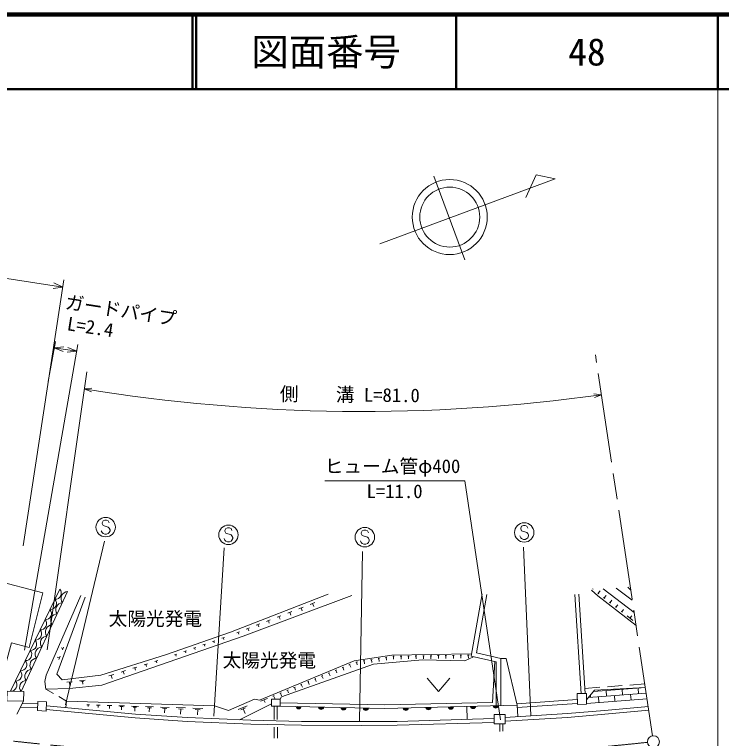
# Model space of a CAD drawing. Units: millimetres, scale not verified. Extents: x 40000 to 680000, y 20000 to 380000.
# Drawn here: x 484932 to 579500, y 283122 to 380000 of the extents above; entities that cross this region are included whole.
import ezdxf
from ezdxf.enums import TextEntityAlignment as Align

# ---------------------------------------------------------------- set-up
doc = ezdxf.new("R2010")
doc.units = ezdxf.units.MM
doc.header["$LTSCALE"] = 1000
doc.linetypes.add('CHAIN', pattern=[18.5, 12, -1.5, 3.5, -1.5])
for name, color, linetype, lineweight in [('M-BGD', 7, 'Continuous', 13), ('M-BMK', 2, 'CHAIN', 13), ('M-BMK-SRVR', 3, 'Continuous', 13), ('M-STR-HTXT', 7, 'Continuous', 13), ('M-STR-STRC', 7, 'Continuous', 13), ('M-TTL', 2, 'Continuous', 140), ('M-TTL-BAND', 7, 'Continuous', 13), ('M-TTL-LINE', 7, 'Continuous', 50)]:
    doc.layers.add(name, color=color, linetype=linetype, lineweight=lineweight)
doc.layers.add('M-BGD-HTXT', color=7, linetype='Continuous')
doc.layers.add('M-TTL-TXT', color=7, linetype='Continuous')
doc.styles.add('ＭＳ ゴシック', font='')
doc.styles.get('ＭＳ ゴシック').set_extended_font_data('MS Gothic')

msp = doc.modelspace()

# ---------------------------------------------------------------- linework, layer by layer
at = {"layer": 'M-BGD'}
for p, q in [((565421, 303242), (567562, 301649)), ((567364, 302974), (566958, 303360)), ((484393, 289438), (491001, 303122)), ((492037, 302777), (485810, 289403)), ((560736, 289105), (559876, 302384)), ((561255, 289139), (560395, 302417)), ((562313, 303112), (562253, 303160)), ((563098, 302492), (562941, 302616)), ((563019, 302554), (563267, 302868)), ((567815, 299962), (563675, 303160)), ((524471, 301072), (525107, 301319)), ((563882, 301873), (563725, 301997)), ((563804, 301935), (564052, 302249)), ((564667, 301253), (564510, 301377)), ((564589, 301315), (564837, 301629)), ((522960, 300483), (523558, 300716)), ((523259, 300600), (523414, 300201)), ((524789, 301196), (524954, 300772)), ((565452, 300633), (565295, 300757)), ((565373, 300695), (565621, 301009)), ((566158, 300075), (566406, 300389)), ((520047, 299348), (520572, 299553)), ((520310, 299450), (520446, 299101)), ((521486, 299909), (522047, 300127)), ((521766, 300018), (521912, 299644)), ((566237, 300013), (566080, 300137)), ((567649, 298898), (566864, 299517)), ((567257, 299208), (567505, 299522)), ((517274, 298268), (517729, 298445)), ((518644, 298801), (519133, 298992)), ((518888, 298897), (519016, 298570)), ((515937, 297747), (516359, 297911)), ((516148, 297829), (516258, 297548)), ((517501, 298356), (517620, 298053)), ((512687, 296531), (513020, 296647)), ((512854, 296589), (512931, 296368)), ((514650, 297246), (515028, 297393)), ((514839, 297319), (514937, 297068)), ((510139, 295641), (510469, 295756)), ((510304, 295699), (510381, 295478)), ((511413, 296086), (511744, 296202)), ((511578, 296144), (511655, 295923)), ((491415, 295172), (491193, 295254)), ((491476, 295338), (491353, 295006)), ((507594, 294752), (507922, 294867)), ((507758, 294809), (507835, 294590)), ((508866, 295196), (509195, 295311)), ((509031, 295254), (509107, 295034)), ((490945, 293902), (490651, 294010)), ((491027, 294122), (490863, 293681)), ((503706, 293448), (504101, 293573)), ((506323, 294308), (506650, 294422)), ((506487, 294365), (506563, 294147)), ((532571, 293665), (532768, 293696)), ((532669, 293680), (532732, 293285)), ((533558, 293821), (533756, 293852)), ((533657, 293837), (533720, 293442)), ((534546, 293977), (534744, 294009)), ((534645, 293993), (534707, 293598)), ((535534, 294131), (535734, 294134)), ((535634, 294133), (535640, 293733)), ((536534, 294146), (536734, 294149)), ((536634, 294147), (536640, 293747)), ((537534, 294160), (537734, 294163)), ((537634, 294162), (537640, 293762)), ((538534, 294175), (538734, 294178)), ((538634, 294176), (538639, 293776)), ((539534, 294189), (539734, 294192)), ((539634, 294191), (539639, 293791)), ((540533, 294204), (540733, 294206)), ((540633, 294205), (540639, 293805)), ((541533, 294218), (541733, 294221)), ((541633, 294219), (541639, 293820)), ((542533, 294232), (542733, 294235)), ((542633, 294234), (542639, 293834)), ((543533, 294247), (543733, 294250)), ((543633, 294248), (543639, 293848)), ((544533, 294261), (544733, 294264)), ((544633, 294263), (544639, 293863)), ((545533, 294276), (545733, 294279)), ((545633, 294277), (545639, 293877)), ((500760, 292516), (501280, 292680)), ((501020, 292598), (501130, 292251)), ((502266, 292992), (502722, 293137)), ((502494, 293065), (502590, 292761)), ((503903, 293511), (503987, 293248)), ((528740, 292611), (528925, 292687)), ((528833, 292649), (528986, 292280)), ((529665, 292993), (529850, 293069)), ((529757, 293031), (529910, 292661)), ((530595, 293352), (530793, 293383)), ((530694, 293368), (530757, 292972)), ((531583, 293508), (531781, 293540)), ((531682, 293524), (531744, 293129)), ((497541, 291496), (498198, 291704)), ((499186, 292017), (499774, 292203)), ((499480, 292110), (499604, 291719)), ((526892, 291847), (527077, 291924)), ((526984, 291885), (527137, 291516)), ((527816, 292229), (528001, 292306)), ((527909, 292267), (528061, 291898)), ((491943, 290641), (492654, 290725)), ((492299, 290683), (492354, 290209)), ((493629, 290840), (494376, 290928)), ((493828, 290762), (494201, 290806)), ((494014, 290784), (494061, 290386)), ((497870, 291600), (498008, 291162)), ((524119, 290702), (524304, 290778)), ((524212, 290740), (524365, 290370)), ((525044, 291083), (525228, 291160)), ((525136, 291122), (525289, 290752)), ((525968, 291465), (526153, 291542)), ((526060, 291504), (526213, 291134)), ((540147, 291207), (541647, 289407)), ((541647, 289407), (543147, 291207)), ((489130, 289746), (490157, 289137)), ((522271, 289938), (522456, 290014)), ((522363, 289976), (522516, 289606)), ((523195, 290320), (523380, 290396)), ((523288, 290358), (523440, 289988)), ((563233, 289974), (561211, 289825)), ((569318, 289932), (562384, 289403)), ((566225, 290195), (564230, 290048)), ((565139, 289613), (565130, 289722)), ((566268, 288947), (566211, 289695)), ((569245, 290418), (567222, 290269)), ((567282, 289777), (567277, 289843)), ((568411, 289111), (568354, 289859)), ((490846, 288729), (491873, 288121)), ((519498, 288792), (519683, 288868)), ((519591, 288830), (519744, 288461)), ((520423, 289174), (520607, 289250)), ((520515, 289212), (520668, 288842)), ((521347, 289556), (521532, 289632)), ((521439, 289594), (521592, 289224)), ((569429, 289189), (561698, 288598)), ((561980, 288620), (561958, 288903)), ((562995, 289449), (562983, 289602)), ((563109, 287954), (563052, 288702)), ((564124, 288783), (564067, 289531)), ((565253, 288118), (565196, 288865)), ((567397, 288281), (567340, 289029)), ((485246, 286401), (486145, 288111)), ((485991, 287817), (488047, 287743)), ((515026, 285642), (519331, 287784)), ((517835, 288105), (518759, 288486)), ((518297, 288296), (518450, 287926)), ((552103, 287771), (560180, 288322)), ((552168, 287254), (560215, 287803)), ((561460, 287828), (569540, 288445)), ((485722, 287307), (488028, 287223)), ((494595, 287635), (494960, 287623)), ((494777, 287629), (494770, 287385)), ((495897, 287594), (496388, 287578)), ((496143, 287586), (496132, 287259)), ((497319, 287549), (497948, 287529)), ((497634, 287539), (497621, 287120)), ((498873, 287500), (499652, 287476)), ((499064, 287390), (499454, 287378)), ((499259, 287384), (499246, 286969)), ((500569, 287447), (501512, 287417)), ((500801, 287314), (501272, 287299)), ((501037, 287306), (501021, 286804)), ((502460, 287388), (503507, 287355)), ((502717, 287240), (503240, 287223)), ((502979, 287232), (502961, 286673)), ((504454, 287325), (505605, 287289)), ((504737, 287162), (505313, 287144)), ((505025, 287153), (505005, 286539)), ((506550, 287259), (507811, 287219)), ((506860, 287081), (507490, 287061)), ((507175, 287071), (507154, 286399)), ((508775, 287189), (510106, 287147)), ((509102, 287001), (509767, 286980)), ((509435, 286991), (509413, 286281)), ((514869, 286994), (516038, 287504)), ((515229, 286966), (515813, 287221)), ((515521, 287094), (515793, 286470)), ((519648, 287439), (519656, 285654)), ((520080, 287441), (520089, 285656)), ((545470, 285687), (545451, 287399)), ((549831, 285061), (549850, 284082)), ((550234, 285069), (550253, 284090)), ((519661, 284654), (519668, 283154)), ((520093, 284656), (520101, 283156))]:
    msp.add_line(p, q, dxfattribs=at)
for points in [[(488715, 302609), (486874, 295313), (484530, 295927), (483107, 290640), (476858, 292160), (477471, 294420), (479313, 293960), (480066, 296694), (479299, 296875), (481099, 303725), (482005, 303544), (482215, 304297)], [(483913, 288167), (486145, 288111), (486177, 289394), (483945, 289449)], [(560216, 287682), (561462, 287698), (561443, 289141), (560198, 289126)], [(488062, 288074), (489213, 288022), (489158, 286804), (488007, 286856)], [(519331, 288369), (520461, 288369), (520461, 287441), (519331, 287441)], [(549088, 286314), (550563, 286314), (550563, 285069), (549088, 285069)]]:
    msp.add_lwpolyline(points, close=True, dxfattribs=at)
for points in [[(526873, 302437), (513809, 297347), (505264, 294361), (496475, 291578), (491327, 290971), (490574, 291746), (494382, 302041)], [(549373, 287499), (549381, 293369), (546019, 294122), (547498, 302479)], [(549973, 287514), (549982, 293849), (546710, 294582), (548089, 302374)], [(562099, 302951), (562936, 302197), (568074, 298232)], [(493807, 302238), (489161, 291597), (489005, 290750), (489130, 289746), (492272, 289799), (496601, 290248), (515497, 296839), (530061, 302238)], [(491780, 287263), (491873, 288121), (511663, 287498), (513567, 286863), (517020, 288369), (517717, 288269), (530377, 293501), (535399, 294296), (546030, 294449)], [(546347, 294049), (545146, 293502), (539524, 293629), (532968, 293057), (520649, 288719), (520461, 288369)], [(552150, 287570), (550689, 293829), (549982, 293849)], [(520461, 287880), (534479, 287628), (548890, 287935), (549161, 293418)], [(561454, 288312), (562532, 289577), (569314, 289957)], [(489166, 286984), (501091, 285874), (508044, 285419), (516530, 285058), (523319, 284896), (531304, 284880), (536122, 284896), (549088, 285272)], [(489214, 287501), (501132, 286392), (508072, 285938), (516548, 285577), (523326, 285416), (531304, 285400), (536114, 285416), (549073, 285792)], [(520461, 287441), (534426, 287117), (552150, 287570), (552236, 286060)], [(550532, 285956), (558878, 286463), (563861, 286886), (569724, 287420)], [(550563, 285437), (558915, 285944), (563906, 286368), (569772, 286903)]]:
    msp.add_lwpolyline(points, dxfattribs=at)
for centre, radius, start, end in [((490376, 302580), 827, 267.52897, 40.91914), ((492073, 301856), 922, 92.26305, 217.80538), ((489715, 301212), 827, 267.52897, 40.91914), ((491382, 300370), 922, 92.26305, 217.80538), ((489054, 299844), 827, 267.52897, 40.91914), ((490690, 298884), 922, 92.26305, 217.80538), ((488394, 298475), 827, 267.52897, 40.91914), ((487733, 297107), 827, 267.52897, 40.91914), ((489998, 297398), 922, 92.26305, 217.80538), ((489306, 295912), 922, 92.26305, 217.80538), ((487072, 295738), 827, 267.52897, 40.91914), ((486411, 294370), 827, 267.52897, 40.91914), ((488614, 294426), 922, 92.26305, 217.80538), ((485750, 293002), 827, 267.52897, 40.91914), ((487922, 292940), 922, 92.26305, 217.80538), ((485090, 291633), 827, 267.52897, 40.91914), ((487230, 291454), 922, 92.26305, 217.80538), ((484429, 290265), 827, 267.52897, 40.91914), ((486539, 289968), 922, 92.26305, 217.80538), ((522946, 287438), 354, 187.46662, 349.87179), ((522946, 287438), 283, 189.69065, 347.64776), ((522946, 287438), 212, 193.43698, 343.90143), ((522946, 287438), 142, 201.14871, 336.1897), ((522946, 287438), 100, 211.46637, 325.87204), ((525945, 287368), 354, 187.46662, 349.87179), ((525945, 287368), 283, 189.69065, 347.64776), ((525945, 287368), 212, 193.43698, 343.90143), ((525945, 287368), 142, 201.14871, 336.1897), ((525945, 287368), 100, 211.46637, 325.87204), ((528944, 287298), 354, 187.46662, 349.87179), ((528944, 287298), 283, 189.69065, 347.64776), ((528944, 287298), 212, 193.43698, 343.90143), ((528944, 287298), 142, 201.14871, 336.1897), ((528944, 287298), 100, 211.46637, 325.87204), ((531943, 287229), 354, 187.46662, 349.87179), ((531943, 287229), 283, 189.69065, 347.64776), ((531943, 287229), 212, 193.43698, 343.90143), ((531943, 287229), 142, 201.14871, 336.1897), ((531943, 287229), 100, 211.46637, 325.87204), ((537288, 287244), 354, 190.26274, 352.66792), ((537288, 287244), 283, 192.48678, 350.44388), ((537288, 287244), 212, 196.23311, 346.69756), ((537288, 287244), 142, 203.94484, 338.98583), ((537288, 287244), 100, 214.2625, 328.66817), ((540287, 287321), 354, 190.26274, 352.66792), ((540287, 287321), 283, 192.48678, 350.44388), ((540287, 287321), 212, 196.23311, 346.69756), ((540287, 287321), 142, 203.94484, 338.98583), ((540287, 287321), 100, 214.2625, 328.66817), ((543286, 287398), 354, 190.26274, 352.66792), ((543286, 287398), 283, 192.48678, 350.44388), ((543286, 287398), 212, 196.23311, 346.69756), ((543286, 287398), 142, 203.94484, 338.98583), ((543286, 287398), 100, 214.2625, 328.66817), ((546285, 287474), 354, 190.26274, 352.66792), ((546285, 287474), 283, 192.48678, 350.44388), ((546285, 287474), 212, 196.23311, 346.69756), ((546285, 287474), 142, 203.94484, 338.98583), ((546285, 287474), 100, 214.2625, 328.66817), ((549284, 287551), 354, 190.26274, 352.66792), ((549284, 287551), 283, 192.48678, 350.44388), ((549284, 287551), 212, 196.23311, 346.69756), ((549284, 287551), 142, 203.94484, 338.98583), ((549284, 287551), 100, 214.2625, 328.66817)]:
    msp.add_arc(centre, radius, start, end, dxfattribs=at)
at = {"layer": 'M-BMK'}
msp.add_line((570283, 283492), (562645, 334464), dxfattribs=at)
msp.add_arc((527908, 670968), 390586, 261.68058, 276.12841, dxfattribs=at)
at = {"layer": 'M-BMK-SRVR'}
for p, q in [((554693, 358563), (553324, 355500)), ((557230, 358002), (554693, 358563)), ((533791, 349309), (557230, 358002)), ((541038, 358374), (545158, 347159))]:
    msp.add_line(p, q, dxfattribs=at)
for centre, radius in [((543152, 352895), 5016), ((543152, 352895), 4013), ((570401, 282700), 800)]:
    msp.add_circle(centre, radius, dxfattribs=at)
at = {"layer": 'M-STR-HTXT'}
for p, q in [((423869, 353824), (491383, 343520)), ((486102, 308920), (491534, 344508)), ((491383, 343520), (490204, 344079)), ((491383, 343520), (490091, 343337)), ((489459, 330912), (490401, 336244)), ((486286, 294935), (493419, 335858)), ((490248, 335378), (491529, 335515)), ((490248, 335378), (493262, 334958)), ((490248, 335378), (491443, 334896)), ((493262, 334958), (492067, 335440)), ((493262, 334958), (491981, 334821)), ((489311, 294967), (494590, 332180)), ((494269, 329913), (495296, 329998)), ((494269, 329913), (495215, 329504)), ((563445, 329127), (562420, 329235)), ((563445, 329127), (562490, 328740)), ((545175, 317599), (526425, 317599)), ((549948, 285632), (545175, 317599))]:
    msp.add_line(p, q, dxfattribs=at)
msp.add_arc((531434, 556396), 229512, 260.68097, 278.01739, dxfattribs=at)
at = {"layer": 'M-STR-STRC'}
for p, q in [((496772, 312231), (496654, 311995)), ((496654, 311995), (496654, 311876)), ((497008, 312349), (496772, 312231)), ((497245, 312349), (497008, 312349)), ((497481, 312231), (497245, 312349)), ((497599, 311995), (497481, 312231)), ((496654, 311876), (496772, 311640)), ((496772, 311640), (497481, 311404)), ((497481, 311404), (497599, 311286)), ((497599, 311286), (497718, 311049)), ((497718, 311049), (497718, 310931)), ((513197, 311204), (513078, 310968)), ((513433, 311323), (513197, 311204)), ((513669, 311323), (513433, 311323)), ((513906, 311204), (513669, 311323)), ((514024, 310968), (513906, 311204)), ((531674, 311007), (531437, 310889)), ((531910, 311007), (531674, 311007)), ((532146, 310889), (531910, 311007)), ((552757, 311520), (552639, 311284)), ((552639, 311284), (552639, 311166)), ((552639, 311166), (552757, 310929)), ((552994, 311639), (552757, 311520)), ((553230, 311639), (552994, 311639)), ((553466, 311520), (553230, 311639)), ((553585, 311284), (553466, 311520)), ((496654, 310695), (496536, 310931)), ((496772, 310576), (496654, 310695)), ((497008, 310458), (496772, 310576)), ((497245, 310458), (497008, 310458)), ((497481, 310576), (497245, 310458)), ((497599, 310695), (497481, 310576)), ((497718, 310931), (497599, 310695)), ((513078, 310968), (513078, 310850)), ((513078, 310850), (513197, 310614)), ((513197, 310614), (513906, 310377)), ((513906, 310377), (514024, 310259)), ((514024, 310259), (514142, 310023)), ((514142, 310023), (514142, 309904)), ((531437, 310889), (531319, 310652)), ((531319, 310652), (531319, 310534)), ((531319, 310534), (531437, 310298)), ((531437, 310298), (532146, 310061)), ((532264, 310652), (532146, 310889)), ((532146, 310061), (532264, 309943)), ((552639, 309984), (552521, 310220)), ((552757, 310929), (553466, 310693)), ((553466, 310693), (553585, 310575)), ((553585, 310575), (553703, 310339)), ((553703, 310220), (553585, 309984)), ((553703, 310339), (553703, 310220)), ((496969, 309509), (491757, 287636)), ((513078, 309668), (512960, 309904)), ((513197, 309550), (513078, 309668)), ((513433, 309432), (513197, 309550)), ((513669, 309432), (513433, 309432)), ((513906, 309550), (513669, 309432)), ((514024, 309668), (513906, 309550)), ((514142, 309904), (514024, 309668)), ((531319, 309352), (531201, 309589)), ((531437, 309234), (531319, 309352)), ((531674, 309116), (531437, 309234)), ((531910, 309116), (531674, 309116)), ((532146, 309234), (531910, 309116)), ((532264, 309352), (532146, 309234)), ((532264, 309943), (532383, 309707)), ((532383, 309589), (532264, 309352)), ((532383, 309707), (532383, 309589)), ((552757, 309866), (552639, 309984)), ((552994, 309748), (552757, 309866)), ((553230, 309748), (552994, 309748)), ((553466, 309866), (553230, 309748)), ((553585, 309984), (553466, 309866)), ((512998, 308640), (511577, 286135)), ((531476, 308166), (531081, 285425)), ((553033, 308719), (553981, 286214))]:
    msp.add_line(p, q, dxfattribs=at)
for centre in [(497127, 311404), (553112, 310693), (513551, 310377), (531792, 310061)]:
    msp.add_circle(centre, 1300, dxfattribs=at)
at = {"layer": 'M-TTL'}
msp.add_line((680000, 380000), (40000, 380000), dxfattribs=at)
at = {"layer": 'M-TTL-BAND'}
msp.add_line((579000, 20000), (579000, 370000), dxfattribs=at)
at = {"layer": 'M-TTL-LINE'}
for p, q in [((508747, 380000), (508747, 370000)), ((509247, 380000), (509247, 370000)), ((543997, 380000), (543997, 370000)), ((579000, 380000), (579000, 370000)), ((40000, 370000), (680000, 370000))]:
    msp.add_line(p, q, dxfattribs=at)

# ---------------------------------------------------------------- texts
at = {"layer": 'M-BGD-HTXT', "style": 'ＭＳ ゴシック'}
for p in [(503775, 297691), (519016, 292119)]:
    msp.add_text('太陽光発電', height=1833, dxfattribs=at).set_placement(p, align=Align.BOTTOM_CENTER)
at = {"layer": 'M-STR-HTXT', "style": 'ＭＳ ゴシック'}
for s, rotation, p in [('ガードパイプ', 351.205, (498947, 338974)), ('L=2.4', 351.205, (494866, 336747)), ('側\u3000\u3000溝 L=81.0', 359.349, (529765, 327670))]:
    msp.add_text(s, height=1833, rotation=rotation, dxfattribs=at).set_placement(p, align=Align.BOTTOM_CENTER)
msp.add_text('ヒューム管φ400', height=1833, dxfattribs=at).set_placement((526425, 318099), align=Align.BOTTOM_LEFT)
msp.add_text('L=11.0', height=1833, dxfattribs=at).set_placement((535775, 314737), align=Align.BOTTOM_CENTER)
at = {"layer": 'M-TTL-TXT', "style": 'ＭＳ ゴシック'}
for s, p in [('図面番号', (526622, 375000)), ('48', (561497, 375000))]:
    msp.add_text(s, height=3666, dxfattribs=at).set_placement(p, align=Align.MIDDLE_CENTER)

doc.saveas('drawing.dxf')
